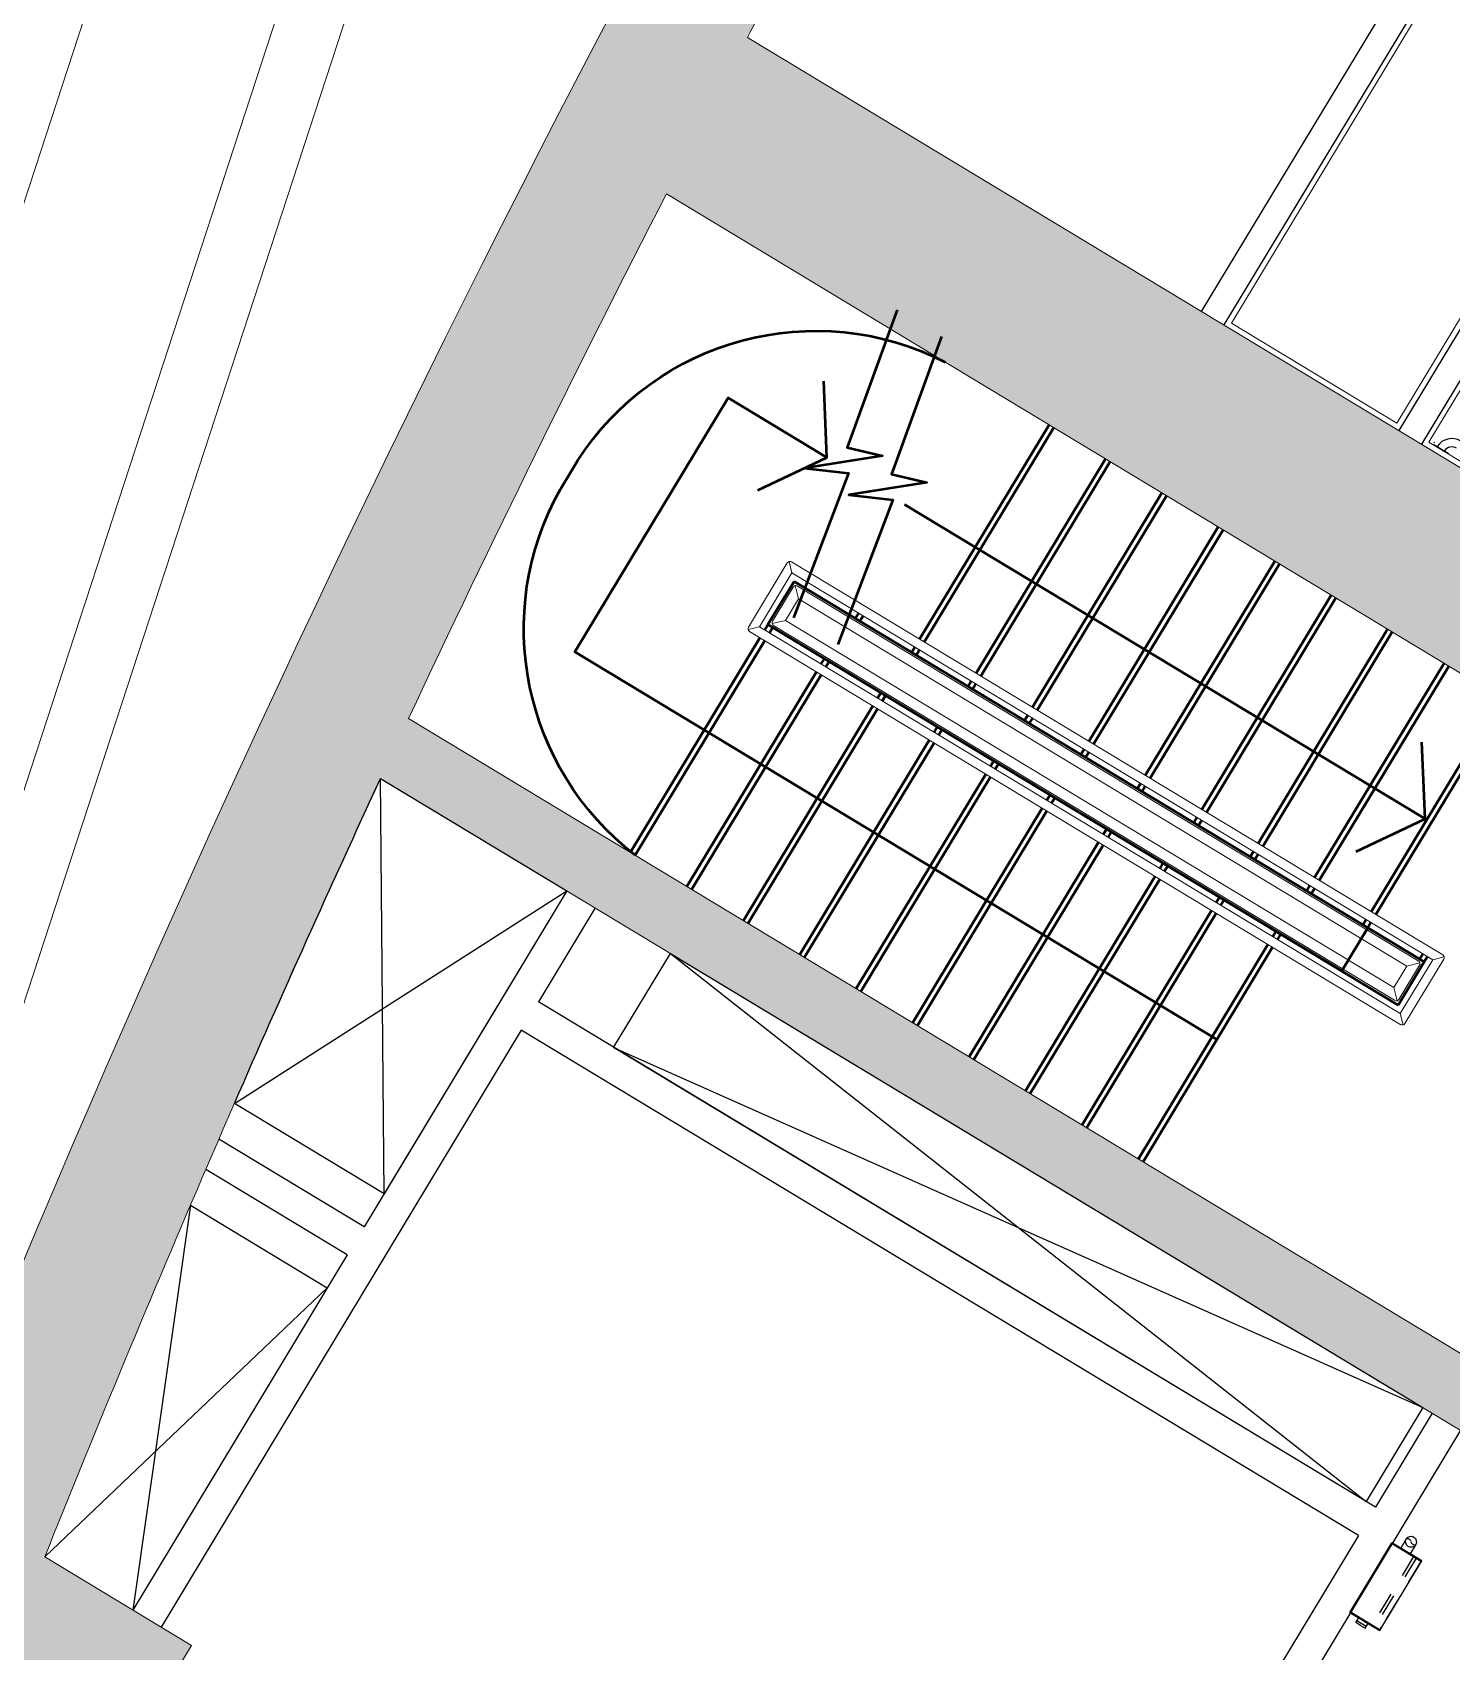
# Model space of a CAD drawing. Header units: centimetres. Extents: x 139057 to 200038, y 34824 to 80516.
# Drawn here: x 163917 to 164563, y 55347 to 56084 of the extents above; entities that cross this region are included whole.
import ezdxf

# ---------------------------------------------------------------- set-up
doc = ezdxf.new("R2010")
doc.units = ezdxf.units.CM
doc.header["$LTSCALE"] = 100
doc.linetypes.add('Dash Small (2)', pattern=[2, 1, -1])
doc.layers.get('0').update_dxf_attribs({"lineweight": 0})
for name, color, linetype in [('151_PC_B_L4-9$0$A-SI', 50, 'Continuous'), ('_retini_strutture', 7, 'Continuous'), ('A-CAVEDI', 1, 'Continuous'), ('A-MCLS3-15', 50, 'Continuous'), ('A-MCLS4-12', 61, 'Continuous'), ('A-SANITARI', 6, 'Continuous')]:
    doc.layers.add(name, color=color, linetype=linetype)
for name, color, linetype, lineweight in [('410_STRUTTURE_001-AM_0', 7, 'Continuous', 0), ('437_RIVESTIMENTI_001-AM_0', 13, 'Continuous', 0), ('441_SERRAMENTI_001-AM_0', 1, 'Continuous', 0), ('448_SCALE_001-AM_0', 216, 'Continuous', 50)]:
    doc.layers.add(name, color=color, linetype=linetype, lineweight=lineweight)

# ---------------------------------------------------------------- blocks, each defined once
blk = doc.blocks.new('A$C5C393079')
at = {"linetype": 'Continuous'}
for p, q in [((-185, 158.8, 0), (185, 158.8, 0)), ((-185, 158.8, 0), (-185, 2.5, 0)), ((-185, 156.4, 0), (185, 156.4, 0)), ((-182.5, 0, 0), (-182.5, 158.8, 0)), ((182.5, 158.8, 0), (182.5, 0, 0)), ((185, 0, 0), (185, 158.8, 0)), ((-210.3, 111.9, 0), (-185, 111.9, 0)), ((-210.3, 87, 0), (-210.3, 111.9, 0)), ((-210.3, 87, 0), (-210.3, 62, 0)), ((-201.9, 62, 0), (-201.9, 111.9, 0)), ((234.3, 111.9, 0), (185, 111.9, 0)), ((-210.3, 62, 0), (-201.9, 62, 0)), ((-210.3, 62, 0), (-185, 62, 0)), ((-185, 2.5, 0), (-185, 0, 0)), ((-171.4, 2.5, 0), (-185, 2.5, 0)), ((-185, 0, 0), (185, 0, 0)), ((185, 2.5, 0), (171.4, 2.5, 0)), ((234.3, 62, 0), (185, 62, 0))]:
    blk.add_line(p, q, dxfattribs=at)
at = {"linetype": 'Dash Small (2)'}
for p, q in [((182.5, 42.2, 0), (-182.5, 42.2, 0)), ((182.5, 27.9, 0), (-182.5, 27.9, 0)), ((171.4, 2.5, 0), (-171.4, 2.5, 0))]:
    blk.add_line(p, q, dxfattribs=at)
at = {"linetype": 'Continuous'}
for centre, major_axis, start_param, end_param in [((234.3, 87, 0), (24.9, -0.4), 0.015483, 6.298668), ((245.5, 74.5, 0), (16.8, 0.3), 2.266962, 3.960599), ((223, 99.4, 0), (16.8, -1), -0.754452, 0.894943)]:
    blk.add_ellipse(centre, major_axis=major_axis, ratio=1, start_param=start_param, end_param=end_param, dxfattribs=at)

msp = doc.modelspace()

# ---------------------------------------------------------------- hatches: boundary and pattern name
at = {"layer": '_retini_strutture'}
msp.add_hatch(color=256, dxfattribs=at).paths.add_polyline_path([(163786.19, 55200.77), (163841.01, 55175.95, -0.00621), (163903.88, 55342.75), (163963.44, 55306.81), (163989.28, 55349.61), (163922.52, 55389.91, -0.013407), (164075.35, 55744.21), (164611.9, 55420.34), (164627.41, 55446.03), (164088.09, 55771.55, -0.009241), (164205.4, 56010.28), (164906.04, 55587.38), (164769.1, 55360.51), (164747.27, 55373.68), (164731.76, 55348), (164796.4, 55308.98), (164938.51, 55544.42), (164974.14, 55522.91), (165136.92, 55792.6), (165094.11, 55818.43), (164983.01, 55634.36), (164242.26, 56081.47, -0.002919), (164281.84, 56155.32), (164339.37, 56250.63), (164373.61, 56229.96), (164394.28, 56264.2), (164304.16, 56318.6, 0.042639)])

# ---------------------------------------------------------------- linework, layer by layer
at = {"layer": '410_STRUTTURE_001-AM_0', "elevation": 0}
for points in [[(163356.17, 53141.78), (163520.37, 54440.11), (164095.65, 56200.73), (164490.79, 58856.24), (164549.51, 58847.5), (164640.9, 59416.18, -0.118297), (164996.51, 59908.56), (165346.06, 59367.93), (166491.16, 60108.26, 0.430281), (164624.34, 59502.18), (164524.59, 58881.54), (164465.38, 58890.34), (164066.32, 56207.58), (163490.97, 54446.71), (163326.32, 53144.84, 0.003003), (163316.68, 53012.69, 0.003003)], [(164983.11, 55634.12), (164242.37, 56081.26, -0.002917), (164281.93, 56155.07), (164339.49, 56250.41), (164373.73, 56229.74), (164394.41, 56263.98), (164304.17, 56318.18, 0.042638), (163786.27, 55200.57)], [(163963.53, 55306.6), (163989.37, 55349.41), (163922.61, 55389.71, -0.013407), (164075.45, 55744), (164611.99, 55420.12), (164627.5, 55445.8), (164088.2, 55771.35, -0.009241), (164205.51, 56010.07), (164906.13, 55587.14), (164769.19, 55360.27), (164747.35, 55373.45), (164731.85, 55347.77), (164796.49, 55308.75), (164938.6, 55544.18)]]:
    msp.add_lwpolyline(points, format="xyb", dxfattribs=at)
at = {"layer": '410_STRUTTURE_001-AM_0', "ltscale": 5, "elevation": 0}
msp.add_lwpolyline([(163233.56, 53018.05), (163239.38, 53118.93), (163409.62, 54464.97), (163985.19, 56226.5), (164381.64, 58984.42), (164525.72, 59312.47), (164589.17, 59302.27), (164620.91, 59499.74), (164517, 59516.44), (164294.3, 59009.37), (163897.21, 56247.04), (163321.4, 54484.76), (163154.52, 53165.22), (163152.73, 53142.88), (163145.95, 53049.69), (163144.26, 53023.89)], dxfattribs=at)
at = {"layer": '437_RIVESTIMENTI_001-AM_0', "elevation": 0}
for points in [[(164558.43, 56114.74), (164560.57, 56113.45), (164462.64, 55951.22), (164537.98, 55905.74), (164639.79, 56074.39), (164666.33, 56058.37), (164665.04, 56056.23)], [(164659.26, 56045.7), (164657.97, 56043.56), (164645.56, 56051.06), (164552.54, 55896.96), (164720.76, 55795.41), (164813.78, 55949.51), (164751.29, 55987.23), (164752.58, 55989.37)]]:
    msp.add_lwpolyline(points, dxfattribs=at)
at = {"layer": '441_SERRAMENTI_001-AM_0'}
for p, q in [((164242.83, 55812.82, 0), (164260.48, 55842.07, 0)), ((164247.86, 55813.04, 0), (164262.64, 55837.52, 0)), ((164262.64, 55837.52, 0), (164261.36, 55842.72, 0)), ((164262.43, 55842.55, 0), (164558.78, 55663.68, 0)), ((164262.64, 55837.52, 0), (164554.22, 55661.52, 0)), ((164253.81, 55815.54, 0), (164263.2, 55831.09, 0)), ((164265.56, 55825.71, 0), (164264.07, 55831.73, 0)), ((164265.14, 55831.57, 0), (164547.68, 55661.02, 0)), ((164259.67, 55815.95, 0), (164265.56, 55825.71, 0)), ((164265.56, 55825.71, 0), (164542.42, 55658.6, 0)), ((164259.67, 55815.95, 0), (164253.65, 55814.47, 0)), ((164536.52, 55648.83, 0), (164259.67, 55815.95, 0)), ((164247.86, 55813.04, 0), (164242.67, 55811.75, 0)), ((164539.79, 55631.93, 0), (164243.31, 55810.88, 0)), ((164539.44, 55637.03, 0), (164247.86, 55813.04, 0)), ((164536.81, 55643.07, 0), (164254.29, 55813.59, 0)), ((164548.27, 55659.02, 0), (164538.89, 55643.46, 0)), ((164554.22, 55661.52, 0), (164539.44, 55637.03, 0)), ((164559.26, 55661.73, 0), (164541.6, 55632.48, 0)), ((164542.42, 55658.6, 0), (164548.44, 55660.09, 0)), ((164554.22, 55661.52, 0), (164559.42, 55662.8, 0)), ((164542.42, 55658.6, 0), (164536.52, 55648.84, 0)), ((164536.52, 55648.84, 0), (164538.01, 55642.82, 0)), ((164539.44, 55637.03, 0), (164540.73, 55631.84, 0))]:
    msp.add_line(p, q, dxfattribs=at)
for centre, start, end in [((164261.7, 55841.34, 0), 58.88328, 148.88328), ((164264.41, 55830.36, 0), 58.88328, 148.88328), ((164255.02, 55814.81, 0), 148.88328, 238.88328), ((164244.04, 55812.09, 0), 148.88328, 238.88328), ((164547.06, 55659.75, 0), 328.88328, 58.88328), ((164558.04, 55662.46, 0), 328.88328, 58.88328), ((164537.67, 55644.2, 0), 238.88328, 328.88328), ((164540.39, 55633.21, 0), 238.88328, 328.88328)]:
    msp.add_arc(centre, 1.42, start, end, dxfattribs=at)
at = {"layer": '448_SCALE_001-AM_0', "linetype": 'Continuous'}
for p, q in [((164379.63, 55904.97, 0), (164320.72, 55807.37, 0)), ((164381.77, 55903.67, 0), (164322.86, 55806.08, 0)), ((164405.31, 55889.46, 0), (164346.4, 55791.87, 0)), ((164407.45, 55888.17, 0), (164348.54, 55790.58, 0)), ((164430.99, 55873.96, 0), (164372.08, 55776.37, 0)), ((164433.13, 55872.67, 0), (164374.22, 55775.07, 0)), ((164456.67, 55858.46, 0), (164397.77, 55760.86, 0)), ((164458.81, 55857.16, 0), (164399.91, 55759.57, 0)), ((164482.36, 55842.95, 0), (164423.45, 55745.36, 0)), ((164484.5, 55841.66, 0), (164425.59, 55744.07, 0)), ((164251.7, 55813.98, 0), (164263.59, 55833.67, 0)), ((164251.71, 55813.99, 0), (164263.59, 55833.68, 0)), ((164251.71, 55813.99, 0), (164263.59, 55833.68, 0)), ((164550.39, 55660.55, 0), (164263.59, 55833.68, 0)), ((164524.7, 55676.05, 0), (164263.59, 55833.67, 0)), ((164508.04, 55827.45, 0), (164449.13, 55729.86, 0)), ((164510.18, 55826.16, 0), (164451.27, 55728.57, 0)), ((164250.26, 55811.59, 0), (164251.71, 55813.99, 0)), ((164250.26, 55811.59, 0), (164251.7, 55813.98, 0)), ((164512.81, 55656.37, 0), (164251.7, 55813.98, 0)), ((164538.5, 55640.86, 0), (164251.71, 55813.99, 0)), ((164292.86, 55819.28, 0), (164291.42, 55816.88, 0)), ((164295, 55817.99, 0), (164293.56, 55815.59, 0)), ((164189.17, 55710.39, 0), (164248.09, 55807.99, 0)), ((164191.31, 55709.1, 0), (164250.23, 55806.7, 0)), ((164252.4, 55810.29, 0), (164253.84, 55812.69, 0)), ((164252.4, 55810.3, 0), (164253.85, 55812.69, 0)), ((164533.72, 55811.94, 0), (164474.82, 55714.36, 0)), ((164535.86, 55810.65, 0), (164476.96, 55713.06, 0)), ((164318.55, 55803.78, 0), (164317.1, 55801.38, 0)), ((164318.54, 55803.77, 0), (164317.1, 55801.37, 0)), ((164320.68, 55802.48, 0), (164319.24, 55800.08, 0)), ((164320.69, 55802.48, 0), (164319.24, 55800.08, 0)), ((164214.86, 55694.89, 0), (164273.77, 55792.49, 0)), ((164275.94, 55796.08, 0), (164277.39, 55798.48, 0)), ((164275.94, 55796.08, 0), (164277.39, 55798.48, 0)), ((164278.08, 55794.79, 0), (164279.53, 55797.19, 0)), ((164278.08, 55794.79, 0), (164279.53, 55797.19, 0)), ((164559.41, 55796.44, 0), (164500.5, 55698.85, 0)), ((164561.55, 55795.15, 0), (164502.64, 55697.56, 0)), ((164217, 55693.6, 0), (164275.91, 55791.2, 0)), ((164344.22, 55788.27, 0), (164342.78, 55785.87, 0)), ((164344.23, 55788.27, 0), (164342.78, 55785.87, 0)), ((164346.37, 55786.98, 0), (164344.92, 55784.58, 0)), ((164346.37, 55786.98, 0), (164344.92, 55784.58, 0)), ((164240.54, 55679.39, 0), (164299.45, 55776.98, 0)), ((164301.62, 55780.58, 0), (164303.07, 55782.98, 0)), ((164301.63, 55780.58, 0), (164303.07, 55782.98, 0)), ((164303.76, 55779.29, 0), (164305.21, 55781.68, 0)), ((164303.77, 55779.29, 0), (164305.21, 55781.69, 0)), ((164585.09, 55780.94, 0), (164526.19, 55683.35, 0)), ((164587.23, 55779.65, 0), (164528.33, 55682.06, 0)), ((164242.68, 55678.09, 0), (164301.59, 55775.69, 0)), ((164369.91, 55772.77, 0), (164368.46, 55770.37, 0)), ((164369.91, 55772.77, 0), (164368.46, 55770.37, 0)), ((164372.05, 55771.48, 0), (164370.6, 55769.08, 0)), ((164372.05, 55771.47, 0), (164370.6, 55769.08, 0)), ((164327.31, 55765.07, 0), (164328.75, 55767.47, 0)), ((164327.31, 55765.08, 0), (164328.76, 55767.47, 0)), ((164329.45, 55763.78, 0), (164330.89, 55766.18, 0)), ((164329.45, 55763.79, 0), (164330.9, 55766.18, 0)), ((164266.22, 55663.88, 0), (164325.14, 55761.48, 0)), ((164268.36, 55662.59, 0), (164327.28, 55760.19, 0)), ((164395.59, 55757.26, 0), (164394.14, 55754.86, 0)), ((164395.6, 55757.27, 0), (164394.15, 55754.87, 0)), ((164397.74, 55755.98, 0), (164396.29, 55753.57, 0)), ((164397.73, 55755.97, 0), (164396.29, 55753.57, 0)), ((164352.99, 55749.57, 0), (164354.43, 55751.97, 0)), ((164352.99, 55749.58, 0), (164354.44, 55751.97, 0)), ((164355.13, 55748.28, 0), (164356.58, 55750.68, 0)), ((164355.13, 55748.28, 0), (164356.58, 55750.68, 0)), ((164291.9, 55648.38, 0), (164350.82, 55745.98, 0)), ((164294.04, 55647.09, 0), (164352.96, 55744.69, 0)), ((164421.28, 55741.76, 0), (164419.83, 55739.36, 0)), ((164421.28, 55741.76, 0), (164419.83, 55739.36, 0)), ((164423.42, 55740.47, 0), (164421.97, 55738.07, 0)), ((164423.42, 55740.47, 0), (164421.97, 55738.07, 0)), ((164378.67, 55734.07, 0), (164380.12, 55736.47, 0)), ((164378.67, 55734.07, 0), (164380.12, 55736.47, 0)), ((164380.81, 55732.78, 0), (164382.26, 55735.17, 0)), ((164380.81, 55732.78, 0), (164382.26, 55735.17, 0)), ((164317.59, 55632.88, 0), (164376.5, 55730.48, 0)), ((164319.73, 55631.58, 0), (164378.64, 55729.19, 0)), ((164446.96, 55726.26, 0), (164445.51, 55723.86, 0)), ((164446.96, 55726.25, 0), (164445.51, 55723.86, 0)), ((164404.35, 55718.57, 0), (164405.8, 55720.96, 0)), ((164404.36, 55718.57, 0), (164405.8, 55720.96, 0)), ((164406.5, 55717.27, 0), (164407.94, 55719.67, 0)), ((164406.5, 55717.28, 0), (164407.94, 55719.67, 0)), ((164449.1, 55724.97, 0), (164447.65, 55722.57, 0)), ((164449.1, 55724.96, 0), (164447.65, 55722.57, 0)), ((164343.27, 55617.37, 0), (164402.19, 55714.98, 0)), ((164345.41, 55616.08, 0), (164404.33, 55713.68, 0)), ((164472.65, 55710.76, 0), (164471.2, 55708.35, 0)), ((164472.64, 55710.75, 0), (164471.2, 55708.35, 0)), ((164430.04, 55703.06, 0), (164431.49, 55705.46, 0)), ((164430.04, 55703.07, 0), (164431.49, 55705.46, 0)), ((164432.18, 55701.77, 0), (164433.63, 55704.17, 0)), ((164432.18, 55701.77, 0), (164433.63, 55704.17, 0)), ((164474.79, 55709.47, 0), (164473.34, 55707.06, 0)), ((164474.78, 55709.46, 0), (164473.34, 55707.06, 0)), ((164368.95, 55601.87, 0), (164427.87, 55699.47, 0)), ((164371.09, 55600.58, 0), (164430.01, 55698.18, 0)), ((164455.72, 55687.56, 0), (164457.17, 55689.96, 0)), ((164455.72, 55687.56, 0), (164457.17, 55689.96, 0)), ((164457.86, 55686.27, 0), (164459.31, 55688.66, 0)), ((164457.86, 55686.27, 0), (164459.31, 55688.66, 0)), ((164498.33, 55695.26, 0), (164496.88, 55692.85, 0)), ((164498.33, 55695.25, 0), (164496.88, 55692.85, 0)), ((164500.47, 55693.96, 0), (164499.02, 55691.56, 0)), ((164500.47, 55693.96, 0), (164499.02, 55691.56, 0)), ((164394.64, 55586.37, 0), (164453.56, 55683.97, 0)), ((164396.78, 55585.07, 0), (164455.7, 55682.68, 0)), ((164481.41, 55672.05, 0), (164482.85, 55674.45, 0)), ((164481.41, 55672.06, 0), (164482.85, 55674.45, 0)), ((164524.7, 55676.05, 0), (164512.81, 55656.37, 0)), ((164524.01, 55679.75, 0), (164522.56, 55677.35, 0)), ((164524.01, 55679.74, 0), (164522.56, 55677.35, 0)), ((164526.15, 55678.46, 0), (164524.7, 55676.05, 0)), ((164526.15, 55678.45, 0), (164524.83, 55676.26, 0)), ((164420.32, 55570.86, 0), (164479.24, 55668.47, 0)), ((164422.46, 55569.57, 0), (164481.38, 55667.18, 0)), ((164483.55, 55670.76, 0), (164484.99, 55673.16, 0)), ((164483.55, 55670.77, 0), (164484.99, 55673.16, 0)), ((164550.39, 55660.55, 0), (164538.5, 55640.86, 0)), ((164549.7, 55664.25, 0), (164548.25, 55661.84, 0)), ((164551.84, 55662.96, 0), (164550.39, 55660.55, 0))]:
    msp.add_line(p, q, dxfattribs=at)
at = {"layer": '448_SCALE_001-AM_0', "linetype": 'Continuous', "elevation": 0}
for points in [[(164310.5, 55957.32), (164287.69, 55894.6), (164303.91, 55890.82), (164268.29, 55885.25), (164288.43, 55882.98), (164263.29, 55817.11)], [(164330.68, 55945.14), (164307.87, 55882.42), (164324.09, 55878.64), (164288.47, 55873.07), (164308.6, 55870.8), (164283.47, 55804.93)], [(164247.06, 55875.14), (164278.57, 55890.03), (164277.07, 55924.84)], [(164456.05, 55625.21), (164163.89, 55801.56), (164233.66, 55917.14), (164278.57, 55890.03)], [(164313.91, 55868.69), (164550.84, 55725.68)], [(164519.33, 55710.79), (164550.84, 55725.68), (164549.34, 55760.49)]]:
    msp.add_lwpolyline(points, dxfattribs=at)
msp.add_lwpolyline([(164191.31, 55709.1, -0.372624), (164157.26, 55875.66), (164165.01, 55888.51, -0.385666), (164332.35, 55933.5)], format="xyb", dxfattribs=at)
at = {"layer": 'A-CAVEDI'}
for p, q in [((164077.02, 55554.99, 0), (164075.45, 55744, 0)), ((164008.92, 55596.1, 0), (164160.22, 55692.83, 0)), ((164207.31, 55664.4, 0), (164523.92, 55414.88, 0)), ((164181.47, 55621.6, 0), (164549.76, 55457.69, 0)), ((163988.92, 55549.77, 0), (163962.66, 55365.53, 0)), ((163988.92, 55549.77, 0), (164051.18, 55512.19, 0)), ((164051.18, 55512.19, 0), (163922.61, 55389.71, 0))]:
    msp.add_line(p, q, dxfattribs=at)
at = {"layer": 'A-CAVEDI', "elevation": 0}
msp.add_lwpolyline([(164008.92, 55596.1, -0.005575), (164075.45, 55744), (164160.22, 55692.83), (164077.02, 55554.99), (164008.92, 55596.1)], format="xyb", dxfattribs=at)
msp.add_lwpolyline([(164181.47, 55621.6), (164207.31, 55664.4), (164549.76, 55457.69), (164523.92, 55414.88)], close=True, dxfattribs=at)
at = {"layer": 'A-MCLS3-15'}
for p, q in [((164160.22, 55692.83, 0), (164067.97, 55539.99, 0)), ((164173.07, 55685.07, 0), (164147.23, 55642.27, 0)), ((164528.2, 55412.3, 0), (164147.23, 55642.27, 0)), ((164139.47, 55629.43, 0), (163975.5, 55357.78, 0)), ((164520.44, 55399.46, 0), (164139.47, 55629.43, 0)), ((164067.97, 55539.99, 0), (164001.85, 55579.9, 0)), ((164060.22, 55527.15, 0), (163995.85, 55566.01, 0)), ((164060.22, 55527.15, 0), (163962.66, 55365.53, 0)), ((164554.04, 55455.1, 0), (164528.2, 55412.3, 0)), ((164566.88, 55447.35, 0), (164351.22, 55090.1, 0)), ((164520.44, 55399.46, 0), (164281.53, 55003.67, 0))]:
    msp.add_line(p, q, dxfattribs=at)
at = {"layer": 'A-MCLS4-12'}
for p, q in [((164548.16, 56120.94, 0), (164448.94, 55956.57, 0)), ((164558.43, 56114.74, 0), (164459.21, 55950.37, 0)), ((164640.64, 56070.96, 0), (164538.83, 55902.31, 0)), ((164644.69, 56054.46, 0), (164549.1, 55896.11, 0))]:
    msp.add_line(p, q, dxfattribs=at)
at = {"layer": 'A-SANITARI'}
for p, q in [((164554.46, 55896.14, 0), (164561.31, 55892.01, 0)), ((164554.98, 55897, 0), (164554.82, 55896.74, 0)), ((164561.31, 55892.01, 0), (164561.16, 55891.75, 0))]:
    msp.add_line(p, q, dxfattribs=at)
for radius, start, end in [(8, 58.81121, 146.7339), (4.2, 58.78394, 144.78696)]:
    msp.add_arc((164562.96, 55890.66, 0), radius, start, end, dxfattribs=at)

# ---------------------------------------------------------------- block references
at = {"layer": '151_PC_B_L4-9$0$A-SI', "xscale": 0.09999999999999999, "yscale": 0.09999999999999999, "zscale": 0.09999999999999999, "rotation": 58.87544309326664}
msp.add_blockref('A$C5C393079', (164539.7, 55372.07, 0), dxfattribs=at)

doc.saveas('drawing.dxf')
